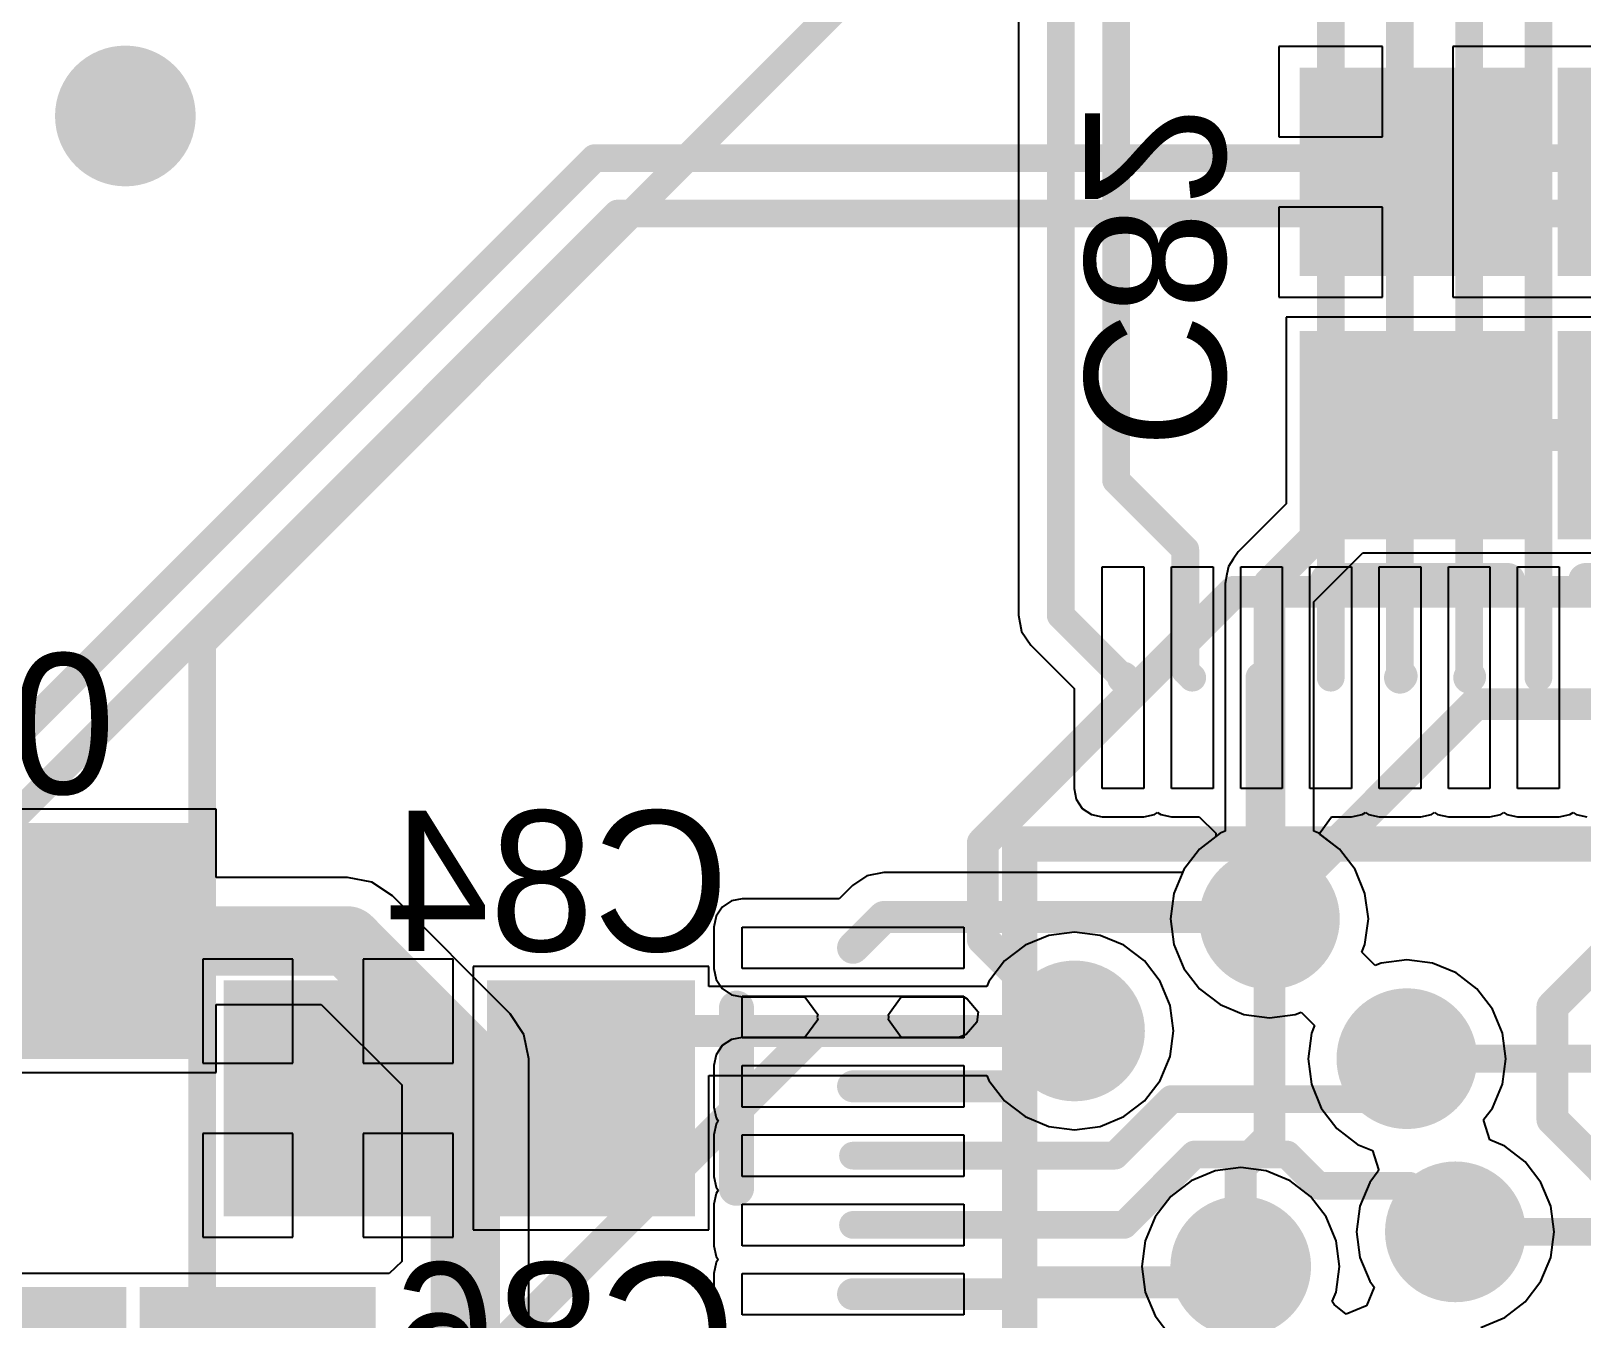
# Model space of a CAD drawing. Header units: millimetres. Extents: x 0 to 7.44, y -3.03 to 0.
# Drawn here: x 0.9592 to 1.4002, y -1.2196 to -0.8536 of the extents above; entities that cross this region are included whole.
import ezdxf

# ---------------------------------------------------------------- set-up
doc = ezdxf.new("R2010")
doc.units = ezdxf.units.MM
doc.header["$MEASUREMENT"] = 0
for name, color, linetype in [('BottomLayer', 5, 'Continuous'), ('BottomOverlay', 54, 'Continuous'), ('BottomPaste', 16, 'Continuous'), ('BottomSolder', 6, 'Continuous'), ('MidLayer1', 16, 'Continuous'), ('MidLayer2', 76, 'Continuous'), ('MultiLayer', 9, 'Continuous'), ('TopLayer', 1, 'Continuous'), ('TopOverlay', 2, 'Continuous'), ('TopPaste', 8, 'Continuous'), ('TopSolder', 216, 'Continuous'), ('ViaHoleLayer', 16, 'Continuous')]:
    doc.layers.add(name, color=color, linetype=linetype)

# ---------------------------------------------------------------- blocks, each defined once
blk = doc.blocks.new('EP4CE22E22C8N_31')
at = {"layer": 'TopLayer'}
for p, q in [((0.38976, -0.25197), (0.38976, -0.24016)), ((0.38976, -0.24016), (0.45276, -0.24016)), ((0.38976, -0.25197), (0.38976, -0.24016)), ((0.38976, -0.24016), (0.45276, -0.24016)), ((0.45276, -0.24016), (0.45276, -0.25197)), ((0.45276, -0.24016), (0.45276, -0.25197)), ((0.45276, -0.25197), (0.38976, -0.25197)), ((0.45276, -0.25197), (0.38976, -0.25197)), ((0.38976, -0.27165), (0.38976, -0.25984)), ((0.38976, -0.25984), (0.45276, -0.25984)), ((0.38976, -0.27165), (0.38976, -0.25984)), ((0.38976, -0.25984), (0.45276, -0.25984)), ((0.45276, -0.25984), (0.45276, -0.27165)), ((0.45276, -0.25984), (0.45276, -0.27165)), ((0.45276, -0.27165), (0.38976, -0.27165)), ((0.45276, -0.27165), (0.38976, -0.27165)), ((0.38976, -0.29134), (0.38976, -0.27953)), ((0.38976, -0.27953), (0.45276, -0.27953)), ((0.38976, -0.29134), (0.38976, -0.27953)), ((0.38976, -0.27953), (0.45276, -0.27953)), ((0.45276, -0.27953), (0.45276, -0.29134)), ((0.45276, -0.27953), (0.45276, -0.29134)), ((0.45276, -0.29134), (0.38976, -0.29134)), ((0.45276, -0.29134), (0.38976, -0.29134)), ((0.38976, -0.31102), (0.38976, -0.29921)), ((0.38976, -0.29921), (0.45276, -0.29921)), ((0.38976, -0.31102), (0.38976, -0.29921)), ((0.38976, -0.29921), (0.45276, -0.29921)), ((0.45276, -0.29921), (0.45276, -0.31102)), ((0.45276, -0.29921), (0.45276, -0.31102)), ((0.45276, -0.31102), (0.38976, -0.31102)), ((0.45276, -0.31102), (0.38976, -0.31102)), ((0.38976, -0.33071), (0.38976, -0.3189)), ((0.38976, -0.3189), (0.45276, -0.3189)), ((0.38976, -0.33071), (0.38976, -0.3189)), ((0.38976, -0.3189), (0.45276, -0.3189)), ((0.45276, -0.3189), (0.45276, -0.33071)), ((0.45276, -0.3189), (0.45276, -0.33071)), ((0.45276, -0.33071), (0.38976, -0.33071)), ((0.45276, -0.33071), (0.38976, -0.33071)), ((0.38976, -0.35039), (0.38976, -0.33858)), ((0.38976, -0.33858), (0.45276, -0.33858)), ((0.38976, -0.35039), (0.38976, -0.33858)), ((0.38976, -0.33858), (0.45276, -0.33858)), ((0.45276, -0.33858), (0.45276, -0.35039)), ((0.45276, -0.33858), (0.45276, -0.35039)), ((0.45276, -0.35039), (0.38976, -0.35039)), ((0.45276, -0.35039), (0.38976, -0.35039)), ((0.22047, -0.45276), (0.22047, -0.38976)), ((0.22047, -0.38976), (0.23228, -0.38976)), ((0.22047, -0.45276), (0.22047, -0.38976)), ((0.22047, -0.38976), (0.23228, -0.38976)), ((0.23228, -0.38976), (0.23228, -0.45276)), ((0.23228, -0.38976), (0.23228, -0.45276)), ((0.24016, -0.45276), (0.24016, -0.38976)), ((0.24016, -0.38976), (0.25197, -0.38976)), ((0.24016, -0.45276), (0.24016, -0.38976)), ((0.24016, -0.38976), (0.25197, -0.38976)), ((0.25197, -0.38976), (0.25197, -0.45276)), ((0.25197, -0.38976), (0.25197, -0.45276)), ((0.25984, -0.45276), (0.25984, -0.38976)), ((0.25984, -0.38976), (0.27165, -0.38976)), ((0.25984, -0.45276), (0.25984, -0.38976)), ((0.25984, -0.38976), (0.27165, -0.38976)), ((0.27165, -0.38976), (0.27165, -0.45276)), ((0.27165, -0.38976), (0.27165, -0.45276)), ((0.27953, -0.45276), (0.27953, -0.38976)), ((0.27953, -0.38976), (0.29134, -0.38976)), ((0.27953, -0.45276), (0.27953, -0.38976)), ((0.27953, -0.38976), (0.29134, -0.38976)), ((0.29134, -0.38976), (0.29134, -0.45276)), ((0.29134, -0.38976), (0.29134, -0.45276)), ((0.29921, -0.45276), (0.29921, -0.38976)), ((0.29921, -0.38976), (0.31102, -0.38976)), ((0.29921, -0.45276), (0.29921, -0.38976)), ((0.29921, -0.38976), (0.31102, -0.38976)), ((0.31102, -0.38976), (0.31102, -0.45276)), ((0.31102, -0.38976), (0.31102, -0.45276)), ((0.3189, -0.45276), (0.3189, -0.38976)), ((0.3189, -0.38976), (0.33071, -0.38976)), ((0.3189, -0.45276), (0.3189, -0.38976)), ((0.3189, -0.38976), (0.33071, -0.38976)), ((0.33071, -0.38976), (0.33071, -0.45276)), ((0.33071, -0.38976), (0.33071, -0.45276)), ((0.33858, -0.45276), (0.33858, -0.38976)), ((0.33858, -0.38976), (0.35039, -0.38976)), ((0.33858, -0.45276), (0.33858, -0.38976)), ((0.33858, -0.38976), (0.35039, -0.38976)), ((0.35039, -0.38976), (0.35039, -0.45276)), ((0.35039, -0.38976), (0.35039, -0.45276)), ((0.23228, -0.45276), (0.22047, -0.45276)), ((0.23228, -0.45276), (0.22047, -0.45276)), ((0.25197, -0.45276), (0.24016, -0.45276)), ((0.25197, -0.45276), (0.24016, -0.45276)), ((0.27165, -0.45276), (0.25984, -0.45276)), ((0.27165, -0.45276), (0.25984, -0.45276)), ((0.29134, -0.45276), (0.27953, -0.45276)), ((0.29134, -0.45276), (0.27953, -0.45276)), ((0.31102, -0.45276), (0.29921, -0.45276)), ((0.31102, -0.45276), (0.29921, -0.45276)), ((0.33071, -0.45276), (0.3189, -0.45276)), ((0.33071, -0.45276), (0.3189, -0.45276)), ((0.35039, -0.45276), (0.33858, -0.45276)), ((0.35039, -0.45276), (0.33858, -0.45276))]:
    blk.add_line(p, q, dxfattribs=at)
at = {"layer": 'TopLayer', "const_width": 0.0000005}
for points in [[(0.42126, -0.24606, 1), (0.42126, -0.24606, 1)], [(0.42126, -0.26575, 1), (0.42126, -0.26575, 1)], [(0.42126, -0.28543, 1), (0.42126, -0.28543, 1)], [(0.42126, -0.30512, 1), (0.42126, -0.30512, 1)], [(0.42126, -0.3248, 1), (0.42126, -0.3248, 1)], [(0.42126, -0.34449, 1), (0.42126, -0.34449, 1)], [(0.22638, -0.42126, 1), (0.22638, -0.42126, 1)], [(0.24606, -0.42126, 1), (0.24606, -0.42126, 1)], [(0.26575, -0.42126, 1), (0.26575, -0.42126, 1)], [(0.28543, -0.42126, 1), (0.28543, -0.42126, 1)], [(0.30512, -0.42126, 1), (0.30512, -0.42126, 1)], [(0.3248, -0.42126, 1), (0.3248, -0.42126, 1)], [(0.34449, -0.42126, 1), (0.34449, -0.42126, 1)]]:
    blk.add_lwpolyline(points, format="xyb", close=True, dxfattribs=at)
at = {"layer": 'TopOverlay', "const_width": 0.01}
for points in [[(0.37389, 0.37398), (0.37389, -0.37398)], [(0.37389, -0.37398), (-0.37389, -0.37398)]]:
    blk.add_lwpolyline(points, dxfattribs=at)
at = {"layer": 'TopOverlay', "const_width": 0.005}
blk.add_lwpolyline([(0.37139, -0.37398, 1), (0.37639, -0.37398, 1)], format="xyb", close=True, dxfattribs=at)
blk.add_lwpolyline([(0.37139, -0.37398, 1), (0.37639, -0.37398, 1)], format="xyb", close=True, dxfattribs=at)
blk = doc.blocks.new('CAP_0805_B_120')
at = {"layer": 'BottomLayer'}
for points in [[(-0.05511, -0.02953), (-0.00393, -0.02953), (-0.05511, 0.02953), (-0.00393, 0.02953)], [(0.0197, -0.02953), (0.07088, -0.02953), (0.0197, 0.02953), (0.07088, 0.02953)]]:
    blk.add_solid(points, dxfattribs=at)
at = {"layer": 'BottomOverlay', "const_width": 0.01}
blk.add_lwpolyline([(-0.07088, 0.02557), (-0.07088, -0.02557)], dxfattribs=at)
at = {"layer": 'BottomOverlay', "const_width": 0.005}
for points in [[(-0.07338, 0.02557, 1), (-0.06838, 0.02557, 1)], [(-0.07338, -0.02557, 1), (-0.06838, -0.02557, 1)]]:
    blk.add_lwpolyline(points, format="xyb", close=True, dxfattribs=at)
at = {"layer": 'BottomPaste'}
for points in [[(-0.05511, -0.02953), (-0.00393, -0.02953), (-0.05511, 0.02953), (-0.00393, 0.02953)], [(0.0197, -0.02953), (0.07088, -0.02953), (0.0197, 0.02953), (0.07088, 0.02953)]]:
    blk.add_solid(points, dxfattribs=at)
at = {"layer": 'BottomSolder'}
for points in [[(-0.05911, -0.03353), (0.00007, -0.03353), (-0.05911, 0.03353), (0.00007, 0.03353)], [(0.0157, -0.03353), (0.07488, -0.03353), (0.0157, 0.03353), (0.07488, 0.03353)]]:
    blk.add_solid(points, dxfattribs=at)
blk = doc.blocks.new('CAP_0805_B_167')
at = {"layer": 'BottomLayer'}
for points in [[(-0.05511, -0.02953), (-0.00393, -0.02953), (-0.05511, 0.02953), (-0.00393, 0.02953)], [(0.0197, -0.02953), (0.07088, -0.02953), (0.0197, 0.02953), (0.07088, 0.02953)]]:
    blk.add_solid(points, dxfattribs=at)
at = {"layer": 'BottomOverlay', "const_width": 0.01}
blk.add_lwpolyline([(-0.07088, 0.02557), (-0.07088, -0.02557)], dxfattribs=at)
at = {"layer": 'BottomOverlay', "const_width": 0.005}
for points in [[(-0.07338, 0.02557, 1), (-0.06838, 0.02557, 1)], [(-0.07338, -0.02557, 1), (-0.06838, -0.02557, 1)]]:
    blk.add_lwpolyline(points, format="xyb", close=True, dxfattribs=at)
at = {"layer": 'BottomPaste'}
for points in [[(-0.05511, -0.02953), (-0.00393, -0.02953), (-0.05511, 0.02953), (-0.00393, 0.02953)], [(0.0197, -0.02953), (0.07088, -0.02953), (0.0197, 0.02953), (0.07088, 0.02953)]]:
    blk.add_solid(points, dxfattribs=at)
at = {"layer": 'BottomSolder'}
for points in [[(-0.05911, -0.03353), (0.00007, -0.03353), (-0.05911, 0.03353), (0.00007, 0.03353)], [(0.0157, -0.03353), (0.07488, -0.03353), (0.0157, 0.03353), (0.07488, 0.03353)]]:
    blk.add_solid(points, dxfattribs=at)
blk = doc.blocks.new('RES_0805_181')
at = {"layer": 'TopLayer'}
for points in [[(-0.06299, -0.02953), (-0.01181, -0.02953), (-0.06299, 0.02953), (-0.01181, 0.02953)], [(0.01181, -0.02953), (0.06299, -0.02953), (0.01181, 0.02953), (0.06299, 0.02953)]]:
    blk.add_solid(points, dxfattribs=at)
at = {"layer": 'TopPaste'}
for points in [[(-0.06299, -0.02953), (-0.01181, -0.02953), (-0.06299, 0.02953), (-0.01181, 0.02953)], [(0.01181, -0.02953), (0.06299, -0.02953), (0.01181, 0.02953), (0.06299, 0.02953)]]:
    blk.add_solid(points, dxfattribs=at)
at = {"layer": 'TopSolder'}
for points in [[(-0.06699, -0.03353), (-0.00781, -0.03353), (-0.06699, 0.03353), (-0.00781, 0.03353)], [(0.00781, -0.03353), (0.06699, -0.03353), (0.00781, 0.03353), (0.06699, 0.03353)]]:
    blk.add_solid(points, dxfattribs=at)
blk = doc.blocks.new('CAP_0805_B_216')
at = {"layer": 'BottomLayer'}
for points in [[(-0.05511, -0.02953), (-0.00393, -0.02953), (-0.05511, 0.02953), (-0.00393, 0.02953)], [(0.0197, -0.02953), (0.07088, -0.02953), (0.0197, 0.02953), (0.07088, 0.02953)]]:
    blk.add_solid(points, dxfattribs=at)
at = {"layer": 'BottomOverlay', "const_width": 0.01}
blk.add_lwpolyline([(-0.07088, 0.02557), (-0.07088, -0.02557)], dxfattribs=at)
at = {"layer": 'BottomOverlay', "const_width": 0.005}
for points in [[(-0.07338, 0.02557, 1), (-0.06838, 0.02557, 1)], [(-0.07338, -0.02557, 1), (-0.06838, -0.02557, 1)]]:
    blk.add_lwpolyline(points, format="xyb", close=True, dxfattribs=at)
at = {"layer": 'BottomPaste'}
for points in [[(-0.05511, -0.02953), (-0.00393, -0.02953), (-0.05511, 0.02953), (-0.00393, 0.02953)], [(0.0197, -0.02953), (0.07088, -0.02953), (0.0197, 0.02953), (0.07088, 0.02953)]]:
    blk.add_solid(points, dxfattribs=at)
at = {"layer": 'BottomSolder'}
for points in [[(-0.05911, -0.03353), (0.00007, -0.03353), (-0.05911, 0.03353), (0.00007, 0.03353)], [(0.0157, -0.03353), (0.07488, -0.03353), (0.0157, 0.03353), (0.07488, 0.03353)]]:
    blk.add_solid(points, dxfattribs=at)
blk = doc.blocks.new('RES_0805_220')
at = {"layer": 'TopLayer'}
for points in [[(-0.06299, -0.02953), (-0.01181, -0.02953), (-0.06299, 0.02953), (-0.01181, 0.02953)], [(0.01181, -0.02953), (0.06299, -0.02953), (0.01181, 0.02953), (0.06299, 0.02953)]]:
    blk.add_solid(points, dxfattribs=at)
at = {"layer": 'TopPaste'}
for points in [[(-0.06299, -0.02953), (-0.01181, -0.02953), (-0.06299, 0.02953), (-0.01181, 0.02953)], [(0.01181, -0.02953), (0.06299, -0.02953), (0.01181, 0.02953), (0.06299, 0.02953)]]:
    blk.add_solid(points, dxfattribs=at)
at = {"layer": 'TopSolder'}
for points in [[(-0.06699, -0.03353), (-0.00781, -0.03353), (-0.06699, 0.03353), (-0.00781, 0.03353)], [(0.00781, -0.03353), (0.06699, -0.03353), (0.00781, 0.03353), (0.06699, 0.03353)]]:
    blk.add_solid(points, dxfattribs=at)
blk = doc.blocks.new('RES_0805_221')
at = {"layer": 'TopLayer'}
for points in [[(-0.06299, -0.02953), (-0.01181, -0.02953), (-0.06299, 0.02953), (-0.01181, 0.02953)], [(0.01181, -0.02953), (0.06299, -0.02953), (0.01181, 0.02953), (0.06299, 0.02953)]]:
    blk.add_solid(points, dxfattribs=at)
at = {"layer": 'TopPaste'}
for points in [[(-0.06299, -0.02953), (-0.01181, -0.02953), (-0.06299, 0.02953), (-0.01181, 0.02953)], [(0.01181, -0.02953), (0.06299, -0.02953), (0.01181, 0.02953), (0.06299, 0.02953)]]:
    blk.add_solid(points, dxfattribs=at)
at = {"layer": 'TopSolder'}
for points in [[(-0.06699, -0.03353), (-0.00781, -0.03353), (-0.06699, 0.03353), (-0.00781, 0.03353)], [(0.00781, -0.03353), (0.06699, -0.03353), (0.00781, 0.03353), (0.06699, 0.03353)]]:
    blk.add_solid(points, dxfattribs=at)

msp = doc.modelspace()

# ---------------------------------------------------------------- linework, layer by layer
at = {"layer": 'BottomLayer'}
for p, q in [((1.34348, -0.85807), (1.31395, -0.85807)), ((1.31395, -0.85807), (1.31395, -0.88366)), ((1.34348, -0.88366), (1.34348, -0.85807)), ((1.41682, -0.85807), (1.36348, -0.85807)), ((1.36348, -0.85807), (1.36348, -0.89366)), ((1.31395, -0.88366), (1.34348, -0.88366)), ((1.36348, -0.89366), (1.36348, -0.92925)), ((1.34348, -0.90366), (1.31395, -0.90366)), ((1.31395, -0.90366), (1.31395, -0.92925)), ((1.34348, -0.92925), (1.34348, -0.90366)), ((1.31395, -0.92925), (1.34348, -0.92925)), ((1.36348, -0.92925), (1.41682, -0.92925)), ((1.46422, -0.935), (1.31607, -0.935)), ((1.31607, -0.935), (1.31607, -0.98798)), ((1.31607, -0.98798), (1.30238, -1.00168)), ((1.30102, -1.00372), (1.29964, -1.00578)), ((1.30238, -1.00168), (1.30102, -1.00372)), ((1.32397, -1.01586), (1.3379, -1.00193)), ((1.3379, -1.00193), (1.44241, -1.00193)), ((1.2992, -1.00799), (1.29868, -1.01062)), ((1.29964, -1.00578), (1.2992, -1.00799)), ((1.29964, -1.00578), (1.29964, -1.00578)), ((1.29964, -1.00578), (1.29964, -1.00578)), ((1.29868, -1.01062), (1.29868, -1.08104)), ((1.32397, -1.08104), (1.32397, -1.01586)), ((1.29727, -1.08162), (1.29144, -1.08609)), ((1.29868, -1.08104), (1.29727, -1.08162)), ((1.32538, -1.08162), (1.32397, -1.08104)), ((1.3312, -1.08609), (1.32538, -1.08162)), ((1.29144, -1.08609), (1.28697, -1.09192)), ((1.33567, -1.09192), (1.3312, -1.08609)), ((1.28697, -1.09192), (1.28417, -1.0987)), ((1.33848, -1.0987), (1.33567, -1.09192)), ((1.28417, -1.0987), (1.28321, -1.10597)), ((1.33944, -1.10597), (1.33848, -1.0987)), ((1.28321, -1.10597), (1.28417, -1.11325)), ((1.33848, -1.11325), (1.33944, -1.10597)), ((1.24863, -1.11064), (1.24185, -1.11345)), ((1.2559, -1.10968), (1.24863, -1.11064)), ((1.26318, -1.11064), (1.2559, -1.10968)), ((1.26996, -1.11345), (1.26318, -1.11064)), ((1.24185, -1.11345), (1.23602, -1.11791)), ((1.27578, -1.11791), (1.26996, -1.11345)), ((1.28417, -1.11325), (1.28697, -1.12003)), ((1.33759, -1.11539), (1.33848, -1.11325)), ((1.34142, -1.11922), (1.33759, -1.11539)), ((1.03361, -1.11738), (1.00802, -1.11738)), ((1.00802, -1.11738), (1.00802, -1.14691)), ((1.03361, -1.14691), (1.03361, -1.11738)), ((1.0792, -1.11738), (1.05361, -1.11738)), ((1.05361, -1.11738), (1.05361, -1.14691)), ((1.0792, -1.14691), (1.0792, -1.11738)), ((1.15188, -1.1195), (1.08495, -1.1195)), ((1.08495, -1.1195), (1.08495, -1.19431)), ((1.15188, -1.12515), (1.15188, -1.1195)), ((1.23602, -1.11791), (1.23156, -1.12374)), ((1.28025, -1.12374), (1.27578, -1.11791)), ((1.28697, -1.12003), (1.29144, -1.12585)), ((1.34312, -1.11851), (1.34142, -1.11922)), ((1.35039, -1.11755), (1.34312, -1.11851)), ((1.35767, -1.11851), (1.35039, -1.11755)), ((1.36445, -1.12132), (1.35767, -1.11851)), ((1.23156, -1.12374), (1.23097, -1.12515)), ((1.28306, -1.13052), (1.28025, -1.12374)), ((1.37027, -1.12579), (1.36445, -1.12132)), ((1.23097, -1.12515), (1.15188, -1.12515)), ((1.29144, -1.12585), (1.29727, -1.13032)), ((1.37474, -1.13161), (1.37027, -1.12579)), ((1.28402, -1.13779), (1.28306, -1.13052)), ((1.29727, -1.13032), (1.30405, -1.13313)), ((1.30405, -1.13313), (1.31132, -1.13409)), ((1.31132, -1.13409), (1.3186, -1.13313)), ((1.3186, -1.13313), (1.3203, -1.13243)), ((1.3203, -1.13243), (1.32412, -1.13625)), ((1.37755, -1.13839), (1.37474, -1.13161)), ((1.32412, -1.13625), (1.32324, -1.13839)), ((1.28306, -1.14507), (1.28402, -1.13779)), ((1.32324, -1.13839), (1.32228, -1.14567)), ((1.37851, -1.14567), (1.37755, -1.13839)), ((1.28025, -1.15185), (1.28306, -1.14507)), ((1.32228, -1.14567), (1.32324, -1.15295)), ((1.37755, -1.15295), (1.37851, -1.14567)), ((1.00802, -1.14691), (1.03361, -1.14691)), ((1.05361, -1.14691), (1.0792, -1.14691)), ((1.15188, -1.19431), (1.15188, -1.15044)), ((1.15188, -1.15044), (1.23097, -1.15044)), ((1.23097, -1.15044), (1.23156, -1.15185)), ((1.23156, -1.15185), (1.23602, -1.15767)), ((1.27578, -1.15767), (1.28025, -1.15185)), ((1.32324, -1.15295), (1.32605, -1.15973)), ((1.37474, -1.15973), (1.37755, -1.15295)), ((1.23602, -1.15767), (1.24185, -1.16214)), ((1.26996, -1.16214), (1.27578, -1.15767)), ((1.32605, -1.15973), (1.33051, -1.16555)), ((1.37231, -1.16289), (1.37474, -1.15973)), ((1.24185, -1.16214), (1.24863, -1.16495)), ((1.26318, -1.16495), (1.26996, -1.16214)), ((1.37223, -1.16336), (1.37231, -1.16289)), ((1.37395, -1.16876), (1.37223, -1.16336)), ((1.03361, -1.16691), (1.00802, -1.16691)), ((1.00802, -1.16691), (1.00802, -1.19643)), ((1.03361, -1.19643), (1.03361, -1.16691)), ((1.0792, -1.16691), (1.05361, -1.16691)), ((1.05361, -1.16691), (1.05361, -1.19643)), ((1.0792, -1.19643), (1.0792, -1.16691)), ((1.24863, -1.16495), (1.2559, -1.16591)), ((1.2559, -1.16591), (1.26318, -1.16495)), ((1.33051, -1.16555), (1.33634, -1.17002)), ((1.33634, -1.17002), (1.34062, -1.17179)), ((1.34062, -1.17179), (1.34234, -1.17719)), ((1.37823, -1.17053), (1.37395, -1.16876)), ((1.38405, -1.175), (1.37823, -1.17053)), ((1.30315, -1.17661), (1.29587, -1.17757)), ((1.31042, -1.17757), (1.30315, -1.17661)), ((1.34234, -1.17719), (1.34225, -1.17766)), ((1.38852, -1.18082), (1.38405, -1.175)), ((1.28909, -1.18037), (1.28327, -1.18484)), ((1.29587, -1.17757), (1.28909, -1.18037)), ((1.3172, -1.18037), (1.31042, -1.17757)), ((1.32303, -1.18484), (1.3172, -1.18037)), ((1.33983, -1.18082), (1.33702, -1.18761)), ((1.34225, -1.17766), (1.33983, -1.18082)), ((1.39133, -1.18761), (1.38852, -1.18082)), ((1.28327, -1.18484), (1.2788, -1.19066)), ((1.32749, -1.19066), (1.32303, -1.18484)), ((1.33702, -1.18761), (1.33606, -1.19488)), ((1.39229, -1.19488), (1.39133, -1.18761)), ((1.08495, -1.19431), (1.15188, -1.19431)), ((1.2788, -1.19066), (1.27599, -1.19745)), ((1.3303, -1.19745), (1.32749, -1.19066)), ((1.33606, -1.19488), (1.33702, -1.20216)), ((1.39133, -1.20216), (1.39229, -1.19488)), ((1.00802, -1.19643), (1.03361, -1.19643)), ((1.05361, -1.19643), (1.0792, -1.19643)), ((1.27599, -1.19745), (1.27503, -1.20472)), ((1.33126, -1.20472), (1.3303, -1.19745)), ((1.33702, -1.20216), (1.33983, -1.20894)), ((1.38852, -1.20894), (1.39133, -1.20216)), ((1.27503, -1.20472), (1.27599, -1.212)), ((1.3303, -1.212), (1.33126, -1.20472)), ((1.27599, -1.212), (1.2788, -1.21878)), ((1.32919, -1.2147), (1.3303, -1.212)), ((1.3411, -1.2106), (1.33889, -1.21593)), ((1.33983, -1.20894), (1.3411, -1.2106)), ((1.38405, -1.21476), (1.38852, -1.20894)), ((1.32969, -1.21549), (1.32919, -1.2147)), ((1.33314, -1.21823), (1.32969, -1.21549)), ((1.33859, -1.21597), (1.33314, -1.21823)), ((1.33889, -1.21593), (1.33859, -1.21597)), ((1.37823, -1.21923), (1.38405, -1.21476)), ((1.2788, -1.21878), (1.28327, -1.2246)), ((1.37145, -1.22204), (1.37823, -1.21923))]:
    msp.add_line(p, q, dxfattribs=at)
for points, const_width in [([(0.97603, -0.87778, 1), (0.99603, -0.87778, 1)], 0.02), ([(1.35121, -0.96846, 1), (1.35574, -0.96846, 1)], 0.00453), ([(1.35121, -0.96846, 1), (1.35574, -0.96846, 1)], 0.00453), ([(1.30906, -1.01062, 1), (1.31359, -1.01062, 1)], 0.00453), ([(1.30906, -1.01062, 1), (1.31359, -1.01062, 1)], 0.00453), ([(1.30132, -1.10597, 1), (1.32132, -1.10597, 1)], 0.02), ([(1.30906, -1.10597, 1), (1.31359, -1.10597, 1)], 0.00453), ([(1.2459, -1.13779, 1), (1.2659, -1.13779, 1)], 0.02), ([(1.34039, -1.14567, 1), (1.36039, -1.14567, 1)], 0.02), ([(1.13527, -1.13779, 1), (1.13979, -1.13779, 1)], 0.00453), ([(1.13527, -1.13779, 1), (1.13979, -1.13779, 1)], 0.00453), ([(1.25364, -1.13779, 1), (1.25817, -1.13779, 1)], 0.00453), ([(1.11856, -1.1545, 1), (1.12308, -1.1545, 1)], 0.00453), ([(1.11856, -1.1545, 1), (1.12308, -1.1545, 1)], 0.00453), ([(1.11615, -1.15691, 1), (1.12068, -1.15691, 1)], 0.00453), ([(1.35417, -1.19488, 1), (1.37417, -1.19488, 1)], 0.02), ([(1.29315, -1.20472, 1), (1.31315, -1.20472, 1)], 0.02)]:
    msp.add_lwpolyline(points, format="xyb", close=True, dxfattribs=dict(at, const_width=const_width))
at = {"layer": 'BottomLayer', "const_width": 0.00906}
for points in [[(1.31132, -1.01062), (1.35348, -0.96846)], [(1.35348, -0.96846), (1.42682, -0.96846)], [(1.31132, -1.10597), (1.31132, -1.01062)], [(1.12082, -1.1545), (1.13753, -1.13779)], [(1.13753, -1.13779), (1.2559, -1.13779)], [(1.11842, -1.15691), (1.12082, -1.1545)]]:
    msp.add_lwpolyline(points, dxfattribs=at)
at = {"layer": 'MidLayer1', "const_width": 0.00787}
for points in [[(1.00787, -1.02756), (1.44882, -0.58661)], [(1.00787, -1.59055), (1.00787, -1.02756)], [(1.35039, -1.14567), (1.42195, -1.14567)], [(1.36417, -1.19488), (1.91761, -1.19488)]]:
    msp.add_lwpolyline(points, dxfattribs=at)
at = {"layer": 'MidLayer1'}
for points, const_width in [([(0.97603, -0.87778, 1), (0.99603, -0.87778, 1)], 0.02), ([(1.0059, -1.02756, 1), (1.00984, -1.02756, 1)], 0.00394), ([(1.0059, -1.02756, 1), (1.00984, -1.02756, 1)], 0.00394), ([(1.30132, -1.10597, 1), (1.32132, -1.10597, 1)], 0.02), ([(1.2459, -1.13779, 1), (1.2659, -1.13779, 1)], 0.02), ([(1.34039, -1.14567, 1), (1.36039, -1.14567, 1)], 0.02), ([(1.34843, -1.14567, 1), (1.35236, -1.14567, 1)], 0.00394), ([(1.35417, -1.19488, 1), (1.37417, -1.19488, 1)], 0.02), ([(1.29315, -1.20472, 1), (1.31315, -1.20472, 1)], 0.02), ([(1.3622, -1.19488, 1), (1.36614, -1.19488, 1)], 0.00394)]:
    msp.add_lwpolyline(points, format="xyb", close=True, dxfattribs=dict(at, const_width=const_width))
at = {"layer": 'MidLayer2'}
for points, const_width in [([(0.97603, -0.87778, 1), (0.99603, -0.87778, 1)], 0.02), ([(1.11749, -0.88976, 1), (1.12143, -0.88976, 1)], 0.00394), ([(1.11749, -0.88976, 1), (1.12143, -0.88976, 1)], 0.00394), ([(1.12402, -0.90551, 1), (1.12795, -0.90551, 1)], 0.00394), ([(1.12402, -0.90551, 1), (1.12795, -0.90551, 1)], 0.00394), ([(1.29895, -1.013, 1), (1.30348, -1.013, 1)], 0.00453), ([(1.29895, -1.013, 1), (1.30348, -1.013, 1)], 0.00453), ([(1.36758, -1.04494, 1), (1.37211, -1.04494, 1)], 0.00453), ([(1.36758, -1.04494, 1), (1.37211, -1.04494, 1)], 0.00453), ([(1.22755, -1.0844, 1), (1.23207, -1.0844, 1)], 0.00453), ([(1.22755, -1.0844, 1), (1.23207, -1.0844, 1)], 0.00453), ([(1.30132, -1.10597, 1), (1.32132, -1.10597, 1)], 0.02), ([(1.30906, -1.10346, 1), (1.31359, -1.10346, 1)], 0.00453), ([(1.30906, -1.10346, 1), (1.31359, -1.10346, 1)], 0.00453), ([(1.30906, -1.10597, 1), (1.31359, -1.10597, 1)], 0.00453), ([(1.30906, -1.10597, 1), (1.31359, -1.10597, 1)], 0.00453), ([(1.22755, -1.1117, 1), (1.23207, -1.1117, 1)], 0.00453), ([(1.22755, -1.1117, 1), (1.23207, -1.1117, 1)], 0.00453), ([(1.2459, -1.13779, 1), (1.2659, -1.13779, 1)], 0.02), ([(1.34039, -1.14567, 1), (1.36039, -1.14567, 1)], 0.02), ([(1.17994, -1.13779, 1), (1.18447, -1.13779, 1)], 0.00453), ([(1.17994, -1.13779, 1), (1.18447, -1.13779, 1)], 0.00453), ([(1.25364, -1.13779, 1), (1.25817, -1.13779, 1)], 0.00453), ([(1.25364, -1.13779, 1), (1.25817, -1.13779, 1)], 0.00453), ([(1.25364, -1.13779, 1), (1.25817, -1.13779, 1)], 0.00453), ([(1.25364, -1.13779, 1), (1.25817, -1.13779, 1)], 0.00453), ([(1.30906, -1.16822, 1), (1.31359, -1.16822, 1)], 0.00453), ([(1.30906, -1.16822, 1), (1.31359, -1.16822, 1)], 0.00453), ([(1.30088, -1.1764, 1), (1.30541, -1.1764, 1)], 0.00453), ([(1.30088, -1.1764, 1), (1.30541, -1.1764, 1)], 0.00453), ([(1.35417, -1.19488, 1), (1.37417, -1.19488, 1)], 0.02), ([(1.29315, -1.20472, 1), (1.31315, -1.20472, 1)], 0.02), ([(1.30088, -1.20472, 1), (1.30541, -1.20472, 1)], 0.00453)]:
    msp.add_lwpolyline(points, format="xyb", close=True, dxfattribs=dict(at, const_width=const_width))
for points, const_width in [([(0.83734, -1.17188), (1.11946, -0.88976)], 0.00787), ([(1.11946, -0.88976), (1.80709, -0.88976)], 0.00787), ([(0.86915, -1.16234), (1.12598, -0.90551)], 0.00787), ([(1.12598, -0.90551), (1.82283, -0.90551)], 0.00787), ([(1.22981, -1.0844), (1.30121, -1.013)], 0.00906), ([(1.30121, -1.013), (1.87527, -1.013)], 0.00906), ([(1.31132, -1.10346), (1.36984, -1.04494)], 0.00906), ([(1.36984, -1.04494), (1.46445, -1.04494)], 0.00906), ([(1.22981, -1.1117), (1.22981, -1.0844)], 0.00906), ([(1.31132, -1.10597), (1.31132, -1.10346)], 0.00906), ([(1.31132, -1.16822), (1.31132, -1.10597)], 0.00906), ([(1.22981, -1.1117), (1.2559, -1.13779)], 0.00906), ([(1.06878, -1.25122), (1.1822, -1.13779)], 0.00906), ([(1.1822, -1.13779), (1.2559, -1.13779)], 0.00906), ([(1.2559, -1.13779), (1.2559, -1.13779)], 0.00906), ([(1.30315, -1.1764), (1.31132, -1.16822)], 0.00906), ([(1.30315, -1.20472), (1.30315, -1.1764)], 0.00906)]:
    msp.add_lwpolyline(points, dxfattribs=dict(at, const_width=const_width))
at = {"layer": 'MultiLayer', "const_width": 0.02}
for points in [[(0.97603, -0.87778, 1), (0.99603, -0.87778, 1)], [(1.30132, -1.10597, 1), (1.32132, -1.10597, 1)], [(1.2459, -1.13779, 1), (1.2659, -1.13779, 1)], [(1.34039, -1.14567, 1), (1.36039, -1.14567, 1)], [(1.35417, -1.19488, 1), (1.37417, -1.19488, 1)], [(1.29315, -1.20472, 1), (1.31315, -1.20472, 1)]]:
    msp.add_lwpolyline(points, format="xyb", close=True, dxfattribs=at)
at = {"layer": 'TopLayer'}
for p, q in [((1.23993, -0.57615), (1.23993, -1.01968)), ((1.23993, -1.01968), (1.23993, -1.01968)), ((1.23993, -1.01968), (1.24084, -1.02429)), ((1.24084, -1.02429), (1.24345, -1.0282)), ((1.24345, -1.0282), (1.25575, -1.0405)), ((1.25575, -1.0405), (1.25575, -1.0689)), ((1.25575, -1.0689), (1.25636, -1.07197)), ((1.01181, -1.0748), (0.94488, -1.0748)), ((1.01181, -1.09414), (1.01181, -1.0748)), ((1.25636, -1.07197), (1.2581, -1.07457)), ((1.2581, -1.07457), (1.26071, -1.07631)), ((1.27866, -1.07631), (1.27953, -1.07574)), ((1.27953, -1.07574), (1.28039, -1.07631)), ((1.33772, -1.07631), (1.33858, -1.07574)), ((1.33858, -1.07574), (1.33945, -1.07631)), ((1.3574, -1.07631), (1.35827, -1.07574)), ((1.35827, -1.07574), (1.35913, -1.07631)), ((1.37709, -1.07631), (1.37795, -1.07574)), ((1.37795, -1.07574), (1.37882, -1.07631)), ((1.39677, -1.07631), (1.39764, -1.07574)), ((1.39764, -1.07574), (1.3985, -1.07631)), ((1.26071, -1.07631), (1.26378, -1.07693)), ((1.26378, -1.07693), (1.27559, -1.07693)), ((1.27559, -1.07693), (1.27866, -1.07631)), ((1.28039, -1.07631), (1.28346, -1.07693)), ((1.28346, -1.07693), (1.29134, -1.07693)), ((1.29134, -1.07693), (1.29604, -1.08161)), ((1.32576, -1.08137), (1.329, -1.07693)), ((1.329, -1.07693), (1.33465, -1.07693)), ((1.33465, -1.07693), (1.33772, -1.07631)), ((1.33945, -1.07631), (1.34252, -1.07693)), ((1.34252, -1.07693), (1.35433, -1.07693)), ((1.35433, -1.07693), (1.3574, -1.07631)), ((1.35913, -1.07631), (1.3622, -1.07693)), ((1.3622, -1.07693), (1.37402, -1.07693)), ((1.37402, -1.07693), (1.37709, -1.07631)), ((1.37882, -1.07631), (1.38189, -1.07693)), ((1.38189, -1.07693), (1.3937, -1.07693)), ((1.3937, -1.07693), (1.39677, -1.07631)), ((1.3985, -1.07631), (1.40157, -1.07693)), ((1.29603, -1.08257), (1.29144, -1.08609)), ((1.29604, -1.08161), (1.29603, -1.08257)), ((1.32577, -1.08193), (1.32576, -1.08137)), ((1.3312, -1.08609), (1.32577, -1.08193)), ((1.29144, -1.08609), (1.28697, -1.09192)), ((1.33567, -1.09192), (1.3312, -1.08609)), ((1.2017, -1.09275), (1.19686, -1.09371)), ((1.28663, -1.09275), (1.2017, -1.09275)), ((1.28697, -1.09192), (1.28663, -1.09275)), ((1.33848, -1.0987), (1.33567, -1.09192)), ((1.04921, -1.09414), (1.01181, -1.09414)), ((1.05613, -1.09552), (1.04921, -1.09414)), ((1.06199, -1.09943), (1.05613, -1.09552)), ((1.19275, -1.09645), (1.18897, -1.10024)), ((1.19686, -1.09371), (1.19275, -1.09645)), ((1.09545, -1.1329), (1.06199, -1.09943)), ((1.15835, -1.10085), (1.15574, -1.10259)), ((1.16142, -1.10024), (1.15835, -1.10085)), ((1.18897, -1.10024), (1.16142, -1.10024)), ((1.33944, -1.10597), (1.33848, -1.0987)), ((1.154, -1.1052), (1.15339, -1.10827)), ((1.15574, -1.10259), (1.154, -1.1052)), ((1.33848, -1.11325), (1.33944, -1.10597)), ((1.15339, -1.10827), (1.15339, -1.12008)), ((1.33759, -1.11539), (1.33848, -1.11325)), ((1.34142, -1.11922), (1.33759, -1.11539)), ((1.34312, -1.11851), (1.34142, -1.11922)), ((1.35039, -1.11755), (1.34312, -1.11851)), ((1.35767, -1.11851), (1.35039, -1.11755)), ((1.36445, -1.12132), (1.35767, -1.11851)), ((1.15339, -1.12008), (1.154, -1.12315)), ((1.154, -1.12315), (1.15574, -1.12576)), ((1.37027, -1.12579), (1.36445, -1.12132)), ((1.15574, -1.12576), (1.15835, -1.1275)), ((1.15835, -1.1275), (1.16142, -1.12811)), ((1.16142, -1.12811), (1.17917, -1.12811)), ((1.17917, -1.12811), (1.18287, -1.13311)), ((1.20296, -1.13311), (1.20665, -1.12811)), ((1.20665, -1.12811), (1.22441, -1.12811)), ((1.22441, -1.12811), (1.22538, -1.12865)), ((1.22538, -1.12865), (1.2285, -1.13237)), ((1.37474, -1.13161), (1.37027, -1.12579)), ((1.01181, -1.14961), (1.01181, -1.13027)), ((1.01181, -1.13027), (1.04173, -1.13027)), ((1.04173, -1.13027), (1.06461, -1.15315)), ((1.09937, -1.13876), (1.09545, -1.1329)), ((1.18287, -1.13311), (1.18272, -1.13386)), ((1.20311, -1.13386), (1.20296, -1.13311)), ((1.2285, -1.13237), (1.22812, -1.13525)), ((1.37755, -1.13839), (1.37474, -1.13161)), ((1.18287, -1.13461), (1.17917, -1.13961)), ((1.18272, -1.13386), (1.18287, -1.13461)), ((1.20296, -1.13461), (1.20311, -1.13386)), ((1.20665, -1.13961), (1.20296, -1.13461)), ((1.22812, -1.13525), (1.22509, -1.13881)), ((1.10074, -1.14567), (1.09937, -1.13876)), ((1.15574, -1.14196), (1.154, -1.14457)), ((1.15835, -1.14022), (1.15574, -1.14196)), ((1.16142, -1.13961), (1.15835, -1.14022)), ((1.17917, -1.13961), (1.16142, -1.13961)), ((1.22298, -1.13961), (1.20665, -1.13961)), ((1.22509, -1.13881), (1.22298, -1.13961)), ((1.37851, -1.14567), (1.37755, -1.13839)), ((1.10074, -1.24408), (1.10074, -1.14567)), ((1.154, -1.14457), (1.15339, -1.14764)), ((1.37755, -1.15295), (1.37851, -1.14567)), ((0.94488, -1.14961), (1.01181, -1.14961)), ((1.15339, -1.14764), (1.15339, -1.15945)), ((1.06461, -1.15315), (1.06461, -1.20329)), ((1.37474, -1.15973), (1.37755, -1.15295)), ((1.15339, -1.15945), (1.154, -1.16252)), ((1.37231, -1.16289), (1.37474, -1.15973)), ((1.154, -1.16252), (1.15458, -1.16339)), ((1.15458, -1.16339), (1.154, -1.16425)), ((1.37223, -1.16336), (1.37231, -1.16289)), ((1.37395, -1.16876), (1.37223, -1.16336)), ((1.154, -1.16425), (1.15339, -1.16732)), ((1.15339, -1.16732), (1.15339, -1.17913)), ((1.37823, -1.17053), (1.37395, -1.16876)), ((1.38405, -1.175), (1.37823, -1.17053)), ((1.38852, -1.18082), (1.38405, -1.175)), ((1.15339, -1.17913), (1.154, -1.18221)), ((1.39133, -1.18761), (1.38852, -1.18082)), ((1.154, -1.18394), (1.15339, -1.18701)), ((1.154, -1.18221), (1.15458, -1.18307)), ((1.15458, -1.18307), (1.154, -1.18394)), ((1.15339, -1.18701), (1.15339, -1.19882)), ((1.39229, -1.19488), (1.39133, -1.18761)), ((1.39133, -1.20216), (1.39229, -1.19488)), ((1.15339, -1.19882), (1.154, -1.20189)), ((1.06461, -1.20329), (1.06102, -1.20669)), ((1.154, -1.20362), (1.15339, -1.20669)), ((1.154, -1.20189), (1.15458, -1.20276)), ((1.15458, -1.20276), (1.154, -1.20362)), ((1.38852, -1.20894), (1.39133, -1.20216)), ((1.05961, -1.20669), (0.91535, -1.20669)), ((1.06102, -1.20669), (1.05961, -1.20669)), ((1.15339, -1.20669), (1.15339, -1.2185)), ((1.38405, -1.21476), (1.38852, -1.20894)), ((1.37823, -1.21923), (1.38405, -1.21476)), ((1.15339, -1.2185), (1.154, -1.22158)), ((1.37145, -1.22204), (1.37823, -1.21923))]:
    msp.add_line(p, q, dxfattribs=at)
for points, const_width in [([(1.25197, -1.01968), (1.25197, -0.57615)], 0.00787), ([(1.26772, -0.98133), (1.26772, -0.58268)], 0.00787), ([(1.32874, -1.0374), (1.32874, -0.70472)], 0.00787), ([(1.34843, -1.0374), (1.34843, -0.76418)], 0.00787), ([(1.36811, -1.0374), (1.36811, -0.76677)], 0.00787), ([(1.3878, -1.0374), (1.3878, -0.76935)], 0.00787), ([(1.26772, -0.98133), (1.2874, -1.00101)], 0.00787), ([(1.2874, -1.03543), (1.2874, -1.00101)], 0.00787), ([(1.25197, -1.01968), (1.26969, -1.0374)], 0.00787), ([(1.2874, -1.03543), (1.28937, -1.0374)], 0.00787), ([(1.26969, -1.0374), (1.26972, -1.03737)], 0.00906), ([(1.30906, -1.10371), (1.30906, -1.0374)], 0.00906), ([(1.34843, -1.0374), (1.34891, -1.03692)], 0.00906), ([(1.34843, -1.0374), (1.34843, -1.0374)], 0.00906), ([(1.34843, -1.0374), (1.34843, -1.0374)], 0.00787), ([(1.36811, -1.0374), (1.36838, -1.03713)], 0.00906), ([(1.39176, -1.13093), (1.44685, -1.07583)], 0.00906), ([(0.97835, -1.1122), (1.04921, -1.1122)], 0.01969), ([(1.04921, -1.1122), (1.08268, -1.14567)], 0.01969), ([(1.19291, -1.11417), (1.2017, -1.10539)], 0.00906), ([(1.2017, -1.10539), (1.31074, -1.10539)], 0.00906), ([(1.30906, -1.10371), (1.31132, -1.10597)], 0.00906), ([(1.31074, -1.10539), (1.31132, -1.10597)], 0.00906), ([(1.39176, -1.16295), (1.39176, -1.13093)], 0.00906), ([(1.24015, -1.15354), (1.2559, -1.13779)], 0.00906), ([(1.08268, -1.31496), (1.08268, -1.14567)], 0.01969), ([(1.3389, -1.15716), (1.35039, -1.14567)], 0.00787), ([(1.19291, -1.15354), (1.24015, -1.15354)], 0.00906), ([(1.19291, -1.15354), (1.19291, -1.15354)], 0.00906), ([(1.26738, -1.17323), (1.28345, -1.15716)], 0.00787), ([(1.28345, -1.15716), (1.3389, -1.15716)], 0.00787), ([(1.39176, -1.16295), (1.48318, -1.25437)], 0.00906), ([(1.19291, -1.17323), (1.26738, -1.17323)], 0.00787), ([(1.26997, -1.19291), (1.28997, -1.17291)], 0.00787), ([(1.28997, -1.17291), (1.31632, -1.17291)], 0.00787), ([(1.31632, -1.17291), (1.32518, -1.18177)], 0.00787), ([(1.32518, -1.18177), (1.35106, -1.18177)], 0.00787), ([(1.35106, -1.18177), (1.36417, -1.19488)], 0.00787), ([(1.19291, -1.19291), (1.26997, -1.19291)], 0.00787), ([(1.29862, -1.20925), (1.30315, -1.20472)], 0.00906), ([(1.19291, -1.2126), (1.23991, -1.2126)], 0.00906), ([(1.23991, -1.2126), (1.24325, -1.20925)], 0.00906), ([(1.24325, -1.20925), (1.29862, -1.20925)], 0.00906)]:
    msp.add_lwpolyline(points, dxfattribs=dict(at, const_width=const_width))
for points, const_width in [([(0.97603, -0.87778, 1), (0.99603, -0.87778, 1)], 0.02), ([(1.26575, -0.98133, 1), (1.26968, -0.98133, 1)], 0.00394), ([(1.26575, -0.98133, 1), (1.26968, -0.98133, 1)], 0.00394), ([(1.28543, -1.00101, 1), (1.28937, -1.00101, 1)], 0.00394), ([(1.28543, -1.00101, 1), (1.28937, -1.00101, 1)], 0.00394), ([(1.25, -1.01968, 1), (1.25394, -1.01968, 1)], 0.00394), ([(1.25, -1.01968, 1), (1.25394, -1.01968, 1)], 0.00394), ([(1.28543, -1.03543, 1), (1.28937, -1.03543, 1)], 0.00394), ([(1.28543, -1.03543, 1), (1.28937, -1.03543, 1)], 0.00394), ([(1.26742, -1.0374, 1), (1.27195, -1.0374, 1)], 0.00453), ([(1.26745, -1.03737, 1), (1.27198, -1.03737, 1)], 0.00453), ([(1.26772, -1.0374, 1), (1.27165, -1.0374, 1)], 0.00394), ([(1.2874, -1.0374, 1), (1.29134, -1.0374, 1)], 0.00394), ([(1.30679, -1.0374, 1), (1.31132, -1.0374, 1)], 0.00453), ([(1.32677, -1.0374, 1), (1.33071, -1.0374, 1)], 0.00394), ([(1.34616, -1.0374, 1), (1.35069, -1.0374, 1)], 0.00453), ([(1.34616, -1.0374, 1), (1.35069, -1.0374, 1)], 0.00453), ([(1.34616, -1.0374, 1), (1.35069, -1.0374, 1)], 0.00453), ([(1.34664, -1.03692, 1), (1.35117, -1.03692, 1)], 0.00453), ([(1.34646, -1.0374, 1), (1.35039, -1.0374, 1)], 0.00394), ([(1.34646, -1.0374, 1), (1.35039, -1.0374, 1)], 0.00394), ([(1.34646, -1.0374, 1), (1.35039, -1.0374, 1)], 0.00394), ([(1.36585, -1.0374, 1), (1.37037, -1.0374, 1)], 0.00453), ([(1.36611, -1.03713, 1), (1.37064, -1.03713, 1)], 0.00453), ([(1.36614, -1.0374, 1), (1.37008, -1.0374, 1)], 0.00394), ([(1.38583, -1.0374, 1), (1.38976, -1.0374, 1)], 0.00394), ([(1.30132, -1.10597, 1), (1.32132, -1.10597, 1)], 0.02), ([(0.97343, -1.1122, 1), (0.98327, -1.1122, 1)], 0.00984), ([(1.04429, -1.1122, 1), (1.05413, -1.1122, 1)], 0.00984), ([(1.04429, -1.1122, 1), (1.05413, -1.1122, 1)], 0.00984), ([(1.19943, -1.10539, 1), (1.20396, -1.10539, 1)], 0.00453), ([(1.19943, -1.10539, 1), (1.20396, -1.10539, 1)], 0.00453), ([(1.30679, -1.10371, 1), (1.31132, -1.10371, 1)], 0.00453), ([(1.30679, -1.10371, 1), (1.31132, -1.10371, 1)], 0.00453), ([(1.30848, -1.10539, 1), (1.31301, -1.10539, 1)], 0.00453), ([(1.30848, -1.10539, 1), (1.31301, -1.10539, 1)], 0.00453), ([(1.30906, -1.10597, 1), (1.31359, -1.10597, 1)], 0.00453), ([(1.30906, -1.10597, 1), (1.31359, -1.10597, 1)], 0.00453), ([(1.19065, -1.11417, 1), (1.19518, -1.11417, 1)], 0.00453), ([(1.2459, -1.13779, 1), (1.2659, -1.13779, 1)], 0.02), ([(1.34039, -1.14567, 1), (1.36039, -1.14567, 1)], 0.02), ([(1.3895, -1.13093, 1), (1.39402, -1.13093, 1)], 0.00453), ([(1.3895, -1.13093, 1), (1.39402, -1.13093, 1)], 0.00453), ([(1.25364, -1.13779, 1), (1.25817, -1.13779, 1)], 0.00453), ([(1.07776, -1.14567, 1), (1.0876, -1.14567, 1)], 0.00984), ([(1.07776, -1.14567, 1), (1.0876, -1.14567, 1)], 0.00984), ([(1.34843, -1.14567, 1), (1.35236, -1.14567, 1)], 0.00394), ([(1.19065, -1.15354, 1), (1.19518, -1.15354, 1)], 0.00453), ([(1.19065, -1.15354, 1), (1.19518, -1.15354, 1)], 0.00453), ([(1.19065, -1.15354, 1), (1.19518, -1.15354, 1)], 0.00453), ([(1.23789, -1.15354, 1), (1.24242, -1.15354, 1)], 0.00453), ([(1.23789, -1.15354, 1), (1.24242, -1.15354, 1)], 0.00453), ([(1.28148, -1.15716, 1), (1.28542, -1.15716, 1)], 0.00394), ([(1.28148, -1.15716, 1), (1.28542, -1.15716, 1)], 0.00394), ([(1.33693, -1.15716, 1), (1.34087, -1.15716, 1)], 0.00394), ([(1.33693, -1.15716, 1), (1.34087, -1.15716, 1)], 0.00394), ([(1.3895, -1.16295, 1), (1.39402, -1.16295, 1)], 0.00453), ([(1.3895, -1.16295, 1), (1.39402, -1.16295, 1)], 0.00453), ([(1.19094, -1.17323, 1), (1.19488, -1.17323, 1)], 0.00394), ([(1.26541, -1.17323, 1), (1.26935, -1.17323, 1)], 0.00394), ([(1.26541, -1.17323, 1), (1.26935, -1.17323, 1)], 0.00394), ([(1.288, -1.17291, 1), (1.29194, -1.17291, 1)], 0.00394), ([(1.288, -1.17291, 1), (1.29194, -1.17291, 1)], 0.00394), ([(1.31435, -1.17291, 1), (1.31829, -1.17291, 1)], 0.00394), ([(1.31435, -1.17291, 1), (1.31829, -1.17291, 1)], 0.00394), ([(1.35417, -1.19488, 1), (1.37417, -1.19488, 1)], 0.02), ([(1.32322, -1.18177, 1), (1.32715, -1.18177, 1)], 0.00394), ([(1.32322, -1.18177, 1), (1.32715, -1.18177, 1)], 0.00394), ([(1.34909, -1.18177, 1), (1.35303, -1.18177, 1)], 0.00394), ([(1.34909, -1.18177, 1), (1.35303, -1.18177, 1)], 0.00394), ([(1.29315, -1.20472, 1), (1.31315, -1.20472, 1)], 0.02), ([(1.19094, -1.19291, 1), (1.19488, -1.19291, 1)], 0.00394), ([(1.268, -1.19291, 1), (1.27194, -1.19291, 1)], 0.00394), ([(1.268, -1.19291, 1), (1.27194, -1.19291, 1)], 0.00394), ([(1.3622, -1.19488, 1), (1.36614, -1.19488, 1)], 0.00394), ([(1.30088, -1.20472, 1), (1.30541, -1.20472, 1)], 0.00453), ([(1.19065, -1.2126, 1), (1.19518, -1.2126, 1)], 0.00453), ([(1.23764, -1.2126, 1), (1.24217, -1.2126, 1)], 0.00453), ([(1.23764, -1.2126, 1), (1.24217, -1.2126, 1)], 0.00453), ([(1.24099, -1.20925, 1), (1.24552, -1.20925, 1)], 0.00453), ([(1.24099, -1.20925, 1), (1.24552, -1.20925, 1)], 0.00453), ([(1.29635, -1.20925, 1), (1.30088, -1.20925, 1)], 0.00453), ([(1.29635, -1.20925, 1), (1.30088, -1.20925, 1)], 0.00453)]:
    msp.add_lwpolyline(points, format="xyb", close=True, dxfattribs=dict(at, const_width=const_width))
at = {"layer": 'ViaHoleLayer'}
for points, const_width in [([(0.98125, -0.87778, 1), (0.99081, -0.87778, 1)], 0.00956), ([(1.30654, -1.10597, 1), (1.3161, -1.10597, 1)], 0.00956), ([(1.25112, -1.13779, 1), (1.26068, -1.13779, 1)], 0.00956), ([(1.34561, -1.14567, 1), (1.35518, -1.14567, 1)], 0.00957), ([(1.35939, -1.19488, 1), (1.36896, -1.19488, 1)], 0.00957), ([(1.29837, -1.20472, 1), (1.30793, -1.20472, 1)], 0.00956)]:
    msp.add_lwpolyline(points, format="xyb", close=True, dxfattribs=dict(at, const_width=const_width))

# ---------------------------------------------------------------- block references
for name, p, rotation in [('CAP_0805_B_216', (1.35348, -0.93894), 90), ('CAP_0805_B_120', (1.42682, -0.93894), 90), ('EP4CE22E22C8N_31', (1.61417, -1.45866), 180), ('RES_0805_181', (0.94094, -1.1122), 180), ('CAP_0805_B_167', (1.0889, -1.15691), 180), ('RES_0805_220', (0.95276, -1.27756), 270), ('RES_0805_221', (1.02362, -1.27756), 90)]:
    msp.add_blockref(name, p, dxfattribs=dict(rotation=rotation))

# ---------------------------------------------------------------- texts
at = {"layer": 'BottomOverlay', "text_generation_flag": 2}
msp.add_text('C82', height=0.039894, rotation=270, dxfattribs=at).set_placement((1.25885, -0.97225))
for s, p in [('C84', (1.15774, -1.11511)), ('C86', (1.15966, -1.24354))]:
    msp.add_text(s, height=0.039894, dxfattribs=at).set_placement(p)
at = {"layer": 'TopOverlay'}
msp.add_text('R20', height=0.039894, dxfattribs=at).set_placement((0.88531, -1.07041))

doc.saveas('drawing.dxf')
